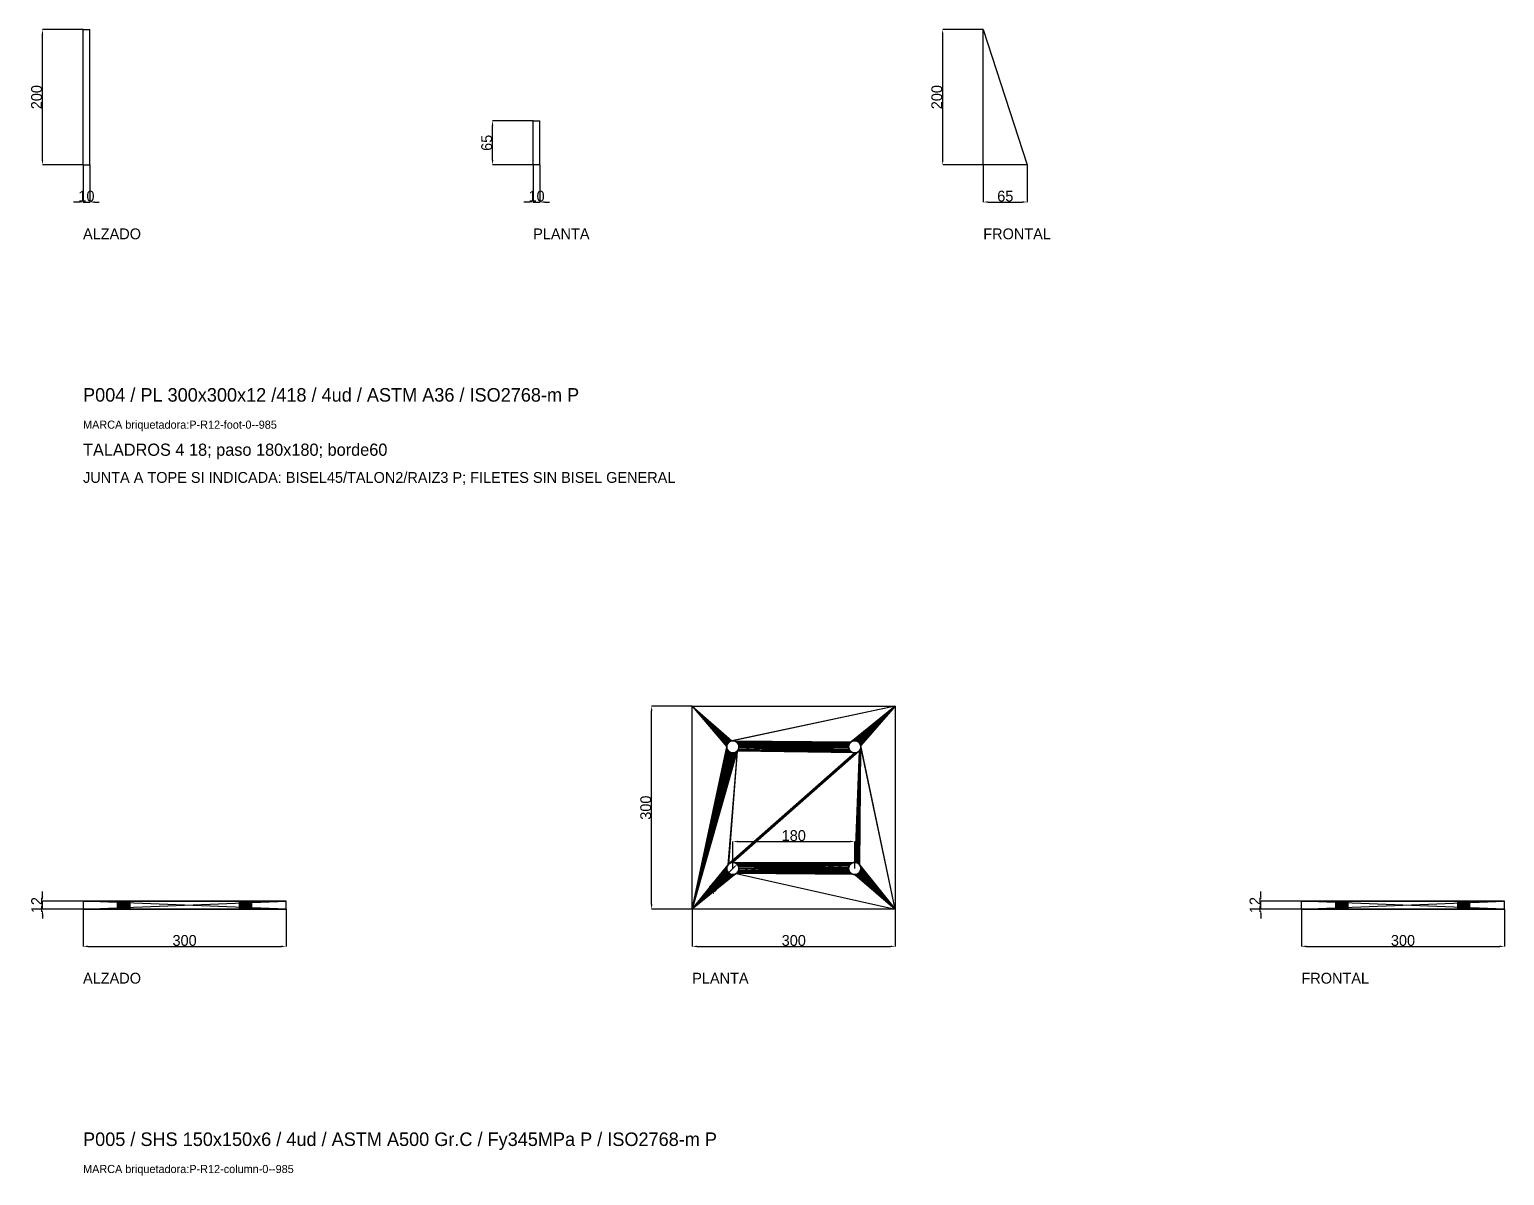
# Model space of a CAD drawing. Header units: millimetres. Extents: x -79 to 41330, y -75911 to 371.
# Drawn here: x -79 to 2100, y -3640 to -1946 of the extents above; entities that cross this region are included whole.
import ezdxf

# ---------------------------------------------------------------- set-up
doc = ezdxf.new("R2010")
doc.units = ezdxf.units.MM
for name, color, linetype in [('R17_COTAS_P', 1, 'Continuous'), ('R17_PIEZAS_P', 3, 'Continuous'), ('R17_TEXTOS', 7, 'Continuous')]:
    doc.layers.add(name, color=color, linetype=linetype)
doc.dimstyles.get("Standard").update_dxf_attribs({"dimtxt": 2.5, "dimasz": 2.5, "dimexe": 1.25, "dimexo": 0.625, "dimtad": 1, "dimcen": 2.5, "dimazin": 3, "dimtfac": 1, "dimtmove": 0, "dimatfit": 3})

# ---------------------------------------------------------------- blocks, each defined once
blk = doc.blocks.new('_CLOSEDFILLED')
at = {"color": 0, "linetype": 'BYBLOCK'}
blk.add_solid([(-1, 0.16), (0, 0), (-1, -0.16)], dxfattribs=at)
blk = doc.blocks.new('*D13')
for p, q in [((0, -2146), (0, -2201)), ((10, -2146), (10, -2201)), ((-7, -2201), (-14, -2201)), ((0, -2201), (10, -2201)), ((17, -2201), (24, -2201))]:
    blk.add_line(p, q)
at = {"layer": 'Defpoints'}
for p in [(0, -2146), (10, -2146), (0, -2201)]:
    blk.add_point(p, dxfattribs=at)
at = {"layer": 'R17_COTAS_P', "xscale": 7, "yscale": 7}
blk.add_blockref('_CLOSEDFILLED', (0, -2201), dxfattribs=at)
at = {"layer": 'R17_COTAS_P', "xscale": 7, "yscale": 7, "rotation": 180}
blk.add_blockref('_CLOSEDFILLED', (10, -2201), dxfattribs=at)
at = {"layer": 'R17_COTAS_P', "insert": (5, -2192.375), "char_height": 16, "attachment_point": 5}
blk.add_mtext('10', dxfattribs=at)
blk = doc.blocks.new('*D14')
for p, q in [((0, -1946), (-60, -1946)), ((-60, -2139), (-60, -1953)), ((0, -2146), (-60, -2146))]:
    blk.add_line(p, q)
at = {"layer": 'Defpoints'}
for p in [(0, -1946), (-60, -2146), (0, -2146)]:
    blk.add_point(p, dxfattribs=at)
at = {"layer": 'R17_COTAS_P', "xscale": 7, "yscale": 7}
for p, rotation in [((-60, -1946), 90), ((-60, -2146), 270)]:
    blk.add_blockref('_CLOSEDFILLED', p, dxfattribs=dict(at, rotation=rotation))
at = {"layer": 'R17_COTAS_P', "insert": (-68.625, -2046), "char_height": 16, "attachment_point": 5, "rotation": 90}
blk.add_mtext('200', dxfattribs=at)
blk = doc.blocks.new('*D15')
for p, q in [((665, -2146), (665, -2201)), ((675, -2146), (675, -2201)), ((658, -2201), (651, -2201)), ((665, -2201), (675, -2201)), ((682, -2201), (689, -2201))]:
    blk.add_line(p, q)
at = {"layer": 'Defpoints'}
for p in [(665, -2146), (675, -2146), (665, -2201)]:
    blk.add_point(p, dxfattribs=at)
at = {"layer": 'R17_COTAS_P', "xscale": 7, "yscale": 7}
blk.add_blockref('_CLOSEDFILLED', (665, -2201), dxfattribs=at)
at = {"layer": 'R17_COTAS_P', "xscale": 7, "yscale": 7, "rotation": 180}
blk.add_blockref('_CLOSEDFILLED', (675, -2201), dxfattribs=at)
at = {"layer": 'R17_COTAS_P', "insert": (670, -2192.375), "char_height": 16, "attachment_point": 5}
blk.add_mtext('10', dxfattribs=at)
blk = doc.blocks.new('*D16')
for p, q in [((665, -2081), (605, -2081)), ((605, -2139), (605, -2088)), ((665, -2146), (605, -2146))]:
    blk.add_line(p, q)
at = {"layer": 'Defpoints'}
for p in [(665, -2081), (605, -2146), (665, -2146)]:
    blk.add_point(p, dxfattribs=at)
at = {"layer": 'R17_COTAS_P', "xscale": 7, "yscale": 7}
for p, rotation in [((605, -2081), 90), ((605, -2146), 270)]:
    blk.add_blockref('_CLOSEDFILLED', p, dxfattribs=dict(at, rotation=rotation))
at = {"layer": 'R17_COTAS_P', "insert": (596.375, -2113.5), "char_height": 16, "attachment_point": 5, "rotation": 90}
blk.add_mtext('65', dxfattribs=at)
blk = doc.blocks.new('*D17')
for p, q in [((1330, -2146), (1330, -2201)), ((1395, -2146), (1395, -2201)), ((1337, -2201), (1388, -2201))]:
    blk.add_line(p, q)
at = {"layer": 'Defpoints'}
for p in [(1330, -2146), (1395, -2146), (1330, -2201)]:
    blk.add_point(p, dxfattribs=at)
at = {"layer": 'R17_COTAS_P', "xscale": 7, "yscale": 7, "rotation": 180}
blk.add_blockref('_CLOSEDFILLED', (1330, -2201), dxfattribs=at)
at = {"layer": 'R17_COTAS_P', "xscale": 7, "yscale": 7}
blk.add_blockref('_CLOSEDFILLED', (1395, -2201), dxfattribs=at)
at = {"layer": 'R17_COTAS_P', "insert": (1362.5, -2192.375), "char_height": 16, "attachment_point": 5}
blk.add_mtext('65', dxfattribs=at)
blk = doc.blocks.new('*D18')
for p, q in [((1330, -1946), (1270, -1946)), ((1270, -2139), (1270, -1953)), ((1330, -2146), (1270, -2146))]:
    blk.add_line(p, q)
at = {"layer": 'Defpoints'}
for p in [(1330, -1946), (1270, -2146), (1330, -2146)]:
    blk.add_point(p, dxfattribs=at)
at = {"layer": 'R17_COTAS_P', "xscale": 7, "yscale": 7}
for p, rotation in [((1270, -1946), 90), ((1270, -2146), 270)]:
    blk.add_blockref('_CLOSEDFILLED', p, dxfattribs=dict(at, rotation=rotation))
at = {"layer": 'R17_COTAS_P', "insert": (1261.375, -2046), "char_height": 16, "attachment_point": 5, "rotation": 90}
blk.add_mtext('200', dxfattribs=at)
blk = doc.blocks.new('*D19')
for p, q in [((0, -3246), (0, -3301)), ((300, -3246), (300, -3301)), ((7, -3301), (293, -3301))]:
    blk.add_line(p, q)
at = {"layer": 'Defpoints'}
for p in [(0, -3246), (300, -3246), (0, -3301)]:
    blk.add_point(p, dxfattribs=at)
at = {"layer": 'R17_COTAS_P', "xscale": 7, "yscale": 7, "rotation": 180}
blk.add_blockref('_CLOSEDFILLED', (0, -3301), dxfattribs=at)
at = {"layer": 'R17_COTAS_P', "xscale": 7, "yscale": 7}
blk.add_blockref('_CLOSEDFILLED', (300, -3301), dxfattribs=at)
at = {"layer": 'R17_COTAS_P', "insert": (150, -3292.375), "char_height": 16, "attachment_point": 5}
blk.add_mtext('300', dxfattribs=at)
blk = doc.blocks.new('*D20')
for p, q in [((-60, -3227), (-60, -3220)), ((0, -3234), (-60, -3234)), ((-60, -3246), (-60, -3234)), ((0, -3246), (-60, -3246)), ((-60, -3253), (-60, -3260))]:
    blk.add_line(p, q)
at = {"layer": 'Defpoints'}
for p in [(-60, -3246), (0, -3234), (0, -3246)]:
    blk.add_point(p, dxfattribs=at)
at = {"layer": 'R17_COTAS_P', "xscale": 7, "yscale": 7}
for p, rotation in [((-60, -3234), 270), ((-60, -3246), 90)]:
    blk.add_blockref('_CLOSEDFILLED', p, dxfattribs=dict(at, rotation=rotation))
at = {"layer": 'R17_COTAS_P', "insert": (-68.625, -3240), "char_height": 16, "attachment_point": 5, "rotation": 90}
blk.add_mtext('12', dxfattribs=at)
blk = doc.blocks.new('*D21')
for p, q in [((900, -3246), (900, -3301)), ((1200, -3246), (1200, -3301)), ((907, -3301), (1193, -3301))]:
    blk.add_line(p, q)
at = {"layer": 'Defpoints'}
for p in [(900, -3246), (1200, -3246), (900, -3301)]:
    blk.add_point(p, dxfattribs=at)
at = {"layer": 'R17_COTAS_P', "xscale": 7, "yscale": 7, "rotation": 180}
blk.add_blockref('_CLOSEDFILLED', (900, -3301), dxfattribs=at)
at = {"layer": 'R17_COTAS_P', "xscale": 7, "yscale": 7}
blk.add_blockref('_CLOSEDFILLED', (1200, -3301), dxfattribs=at)
at = {"layer": 'R17_COTAS_P', "insert": (1050, -3292.375), "char_height": 16, "attachment_point": 5}
blk.add_mtext('300', dxfattribs=at)
blk = doc.blocks.new('*D22')
for p, q in [((900, -2946), (840, -2946)), ((840, -3239), (840, -2953)), ((900, -3246), (840, -3246))]:
    blk.add_line(p, q)
at = {"layer": 'Defpoints'}
for p in [(900, -2946), (840, -3246), (900, -3246)]:
    blk.add_point(p, dxfattribs=at)
at = {"layer": 'R17_COTAS_P', "xscale": 7, "yscale": 7}
for p, rotation in [((840, -2946), 90), ((840, -3246), 270)]:
    blk.add_blockref('_CLOSEDFILLED', p, dxfattribs=dict(at, rotation=rotation))
at = {"layer": 'R17_COTAS_P', "insert": (831.375, -3096), "char_height": 16, "attachment_point": 5, "rotation": 90}
blk.add_mtext('300', dxfattribs=at)
blk = doc.blocks.new('*D23')
for p, q in [((1800, -3246), (1800, -3301)), ((2100, -3246), (2100, -3301)), ((1807, -3301), (2093, -3301))]:
    blk.add_line(p, q)
at = {"layer": 'Defpoints'}
for p in [(1800, -3246), (2100, -3246), (1800, -3301)]:
    blk.add_point(p, dxfattribs=at)
at = {"layer": 'R17_COTAS_P', "xscale": 7, "yscale": 7, "rotation": 180}
blk.add_blockref('_CLOSEDFILLED', (1800, -3301), dxfattribs=at)
at = {"layer": 'R17_COTAS_P', "xscale": 7, "yscale": 7}
blk.add_blockref('_CLOSEDFILLED', (2100, -3301), dxfattribs=at)
at = {"layer": 'R17_COTAS_P', "insert": (1950, -3292.375), "char_height": 16, "attachment_point": 5}
blk.add_mtext('300', dxfattribs=at)
blk = doc.blocks.new('*D24')
for p, q in [((1740, -3227), (1740, -3220)), ((1800, -3234), (1740, -3234)), ((1740, -3246), (1740, -3234)), ((1800, -3246), (1740, -3246)), ((1740, -3253), (1740, -3260))]:
    blk.add_line(p, q)
at = {"layer": 'Defpoints'}
for p in [(1740, -3246), (1800, -3234), (1800, -3246)]:
    blk.add_point(p, dxfattribs=at)
at = {"layer": 'R17_COTAS_P', "xscale": 7, "yscale": 7}
for p, rotation in [((1740, -3234), 270), ((1740, -3246), 90)]:
    blk.add_blockref('_CLOSEDFILLED', p, dxfattribs=dict(at, rotation=rotation))
at = {"layer": 'R17_COTAS_P', "insert": (1731.375, -3240), "char_height": 16, "attachment_point": 5, "rotation": 90}
blk.add_mtext('12', dxfattribs=at)
blk = doc.blocks.new('*D25')
for p, q in [((949.7, -3196.3), (950.1, -3195.9)), ((950.1, -3195.9), (962.8, -3183.2))]:
    blk.add_line(p, q)
at = {"layer": 'Defpoints'}
for p in [(953.6, -3192.4), (960, -3186)]:
    blk.add_point(p, dxfattribs=at)
at = {"layer": 'R17_COTAS_P', "xscale": 5, "yscale": 5, "rotation": 45.00000000000051}
for p in [(966.4, -3179.6), (953.6, -3192.4)]:
    blk.add_blockref('_CLOSEDFILLED', p, dxfattribs=at)
at = {"layer": 'R17_COTAS_P', "insert": (936.9, -3209.1), "char_height": 12, "attachment_point": 5, "rotation": 45}
blk.add_mtext('%%c18', dxfattribs=at)
blk = doc.blocks.new('*D26')
for p, q in [((960, -3186), (960, -3146)), ((967, -3146), (1133, -3146)), ((1140, -3186), (1140, -3146))]:
    blk.add_line(p, q)
at = {"layer": 'Defpoints'}
for p in [(960, -3146), (960, -3186), (1140, -3186)]:
    blk.add_point(p, dxfattribs=at)
at = {"layer": 'R17_COTAS_P', "xscale": 7, "yscale": 7, "rotation": 180}
blk.add_blockref('_CLOSEDFILLED', (960, -3146), dxfattribs=at)
at = {"layer": 'R17_COTAS_P', "xscale": 7, "yscale": 7}
blk.add_blockref('_CLOSEDFILLED', (1140, -3146), dxfattribs=at)
at = {"layer": 'R17_COTAS_P', "insert": (1050, -3137.375), "char_height": 16, "attachment_point": 5}
blk.add_mtext('180', dxfattribs=at)

msp = doc.modelspace()

# ---------------------------------------------------------------- linework, layer by layer
at = {"layer": 'R17_PIEZAS_P'}
for p, q in [((0, -2146), (0, -1946)), ((0, -1946), (10, -1946)), ((10, -2146), (10, -1946)), ((1330, -2146), (1330, -1946)), ((1330, -1946), (1395, -2146)), ((665, -2146), (665, -2081)), ((665, -2081), (675, -2081)), ((675, -2146), (675, -2081)), ((0, -2146), (10, -2146)), ((675, -2146), (665, -2146)), ((1395, -2146), (1330, -2146)), ((900, -3246), (900, -2946)), ((900, -2946), (951, -3006)), ((900, -2946), (951.173, -3004.244)), ((900, -2946), (951.685, -3002.556)), ((900, -2946), (952.517, -3001)), ((900, -2946), (953.636, -2999.636)), ((900, -2946), (955, -2998.517)), ((900, -2946), (956.556, -2997.685)), ((900, -2946), (958.244, -2997.173)), ((900, -2946), (1200, -2946)), ((1200, -2946), (958.244, -2997.173)), ((1200, -2946), (960, -2997)), ((1200, -2946), (1135, -2998.517)), ((1200, -2946), (1136.556, -2997.685)), ((1200, -2946), (1138.244, -2997.173)), ((1200, -2946), (1140, -2997)), ((1200, -2946), (1141.756, -2997.173)), ((1200, -2946), (1143.444, -2997.685)), ((1200, -2946), (1145, -2998.517)), ((1200, -2946), (1146.364, -2999.636)), ((1200, -2946), (1147.483, -3001)), ((1200, -2946), (1148.315, -3002.556)), ((1200, -2946), (1148.827, -3004.244)), ((1200, -2946), (1200, -3246)), ((900, -3246), (951, -3006)), ((951.173, -3004.244), (951, -3006)), ((951, -3006), (951.173, -3007.756)), ((951.685, -3002.556), (951.173, -3004.244)), ((952.517, -3001), (951.685, -3002.556)), ((953.636, -2999.636), (952.517, -3001)), ((955, -2998.517), (953.636, -2999.636)), ((956.556, -2997.685), (955, -2998.517)), ((958.244, -2997.173), (956.556, -2997.685)), ((960, -2997), (958.244, -2997.173)), ((961.756, -2997.173), (960, -2997)), ((960, -2997), (1131.173, -3004.244)), ((960, -2997), (1131.685, -3002.556)), ((960, -2997), (1132.517, -3001)), ((960, -2997), (1133.636, -2999.636)), ((960, -2997), (1135, -2998.517)), ((963.444, -2997.685), (961.756, -2997.173)), ((961.756, -2997.173), (1131.173, -3004.244)), ((965, -2998.517), (963.444, -2997.685)), ((963.444, -2997.685), (1131.173, -3004.244)), ((966.364, -2999.636), (965, -2998.517)), ((965, -2998.517), (1131.173, -3004.244)), ((967.483, -3001), (966.364, -2999.636)), ((966.364, -2999.636), (1131.173, -3004.244)), ((968.315, -3002.556), (967.483, -3001)), ((967.483, -3001), (1131.173, -3004.244)), ((968.827, -3004.244), (968.315, -3002.556)), ((968.315, -3002.556), (1131.173, -3004.244)), ((969, -3006), (968.827, -3004.244)), ((968.827, -3004.244), (1131.173, -3004.244)), ((968.827, -3007.756), (969, -3006)), ((969, -3006), (1131.173, -3004.244)), ((1131, -3006), (969, -3006)), ((1131.173, -3007.756), (969, -3006)), ((1131.685, -3009.444), (969, -3006)), ((1132.517, -3011), (969, -3006)), ((1133.636, -3012.364), (969, -3006)), ((1135, -3013.483), (969, -3006)), ((1136.556, -3014.315), (969, -3006)), ((1138.244, -3014.827), (969, -3006)), ((1140, -3015), (969, -3006)), ((1131.173, -3004.244), (1131, -3006)), ((1131, -3006), (1131.173, -3007.756)), ((1131.685, -3002.556), (1131.173, -3004.244)), ((1132.517, -3001), (1131.685, -3002.556)), ((1133.636, -2999.636), (1132.517, -3001)), ((1135, -2998.517), (1133.636, -2999.636)), ((1136.556, -2997.685), (1135, -2998.517)), ((1138.244, -2997.173), (1136.556, -2997.685)), ((1140, -2997), (1138.244, -2997.173)), ((1141.756, -2997.173), (1140, -2997)), ((1149, -3006), (1140, -3177)), ((1143.444, -2997.685), (1141.756, -2997.173)), ((1149, -3006), (1141.756, -3177.173)), ((1145, -2998.517), (1143.444, -2997.685)), ((1143.444, -3177.685), (1149, -3006)), ((1146.364, -2999.636), (1145, -2998.517)), ((1145, -3178.517), (1149, -3006)), ((1147.483, -3001), (1146.364, -2999.636)), ((1146.364, -3179.636), (1149, -3006)), ((1148.315, -3002.556), (1147.483, -3001)), ((1147.483, -3181), (1149, -3006)), ((1148.827, -3004.244), (1148.315, -3002.556)), ((1200, -3246), (1148.827, -3004.244)), ((1149, -3006), (1148.827, -3004.244)), ((1148.827, -3007.756), (1149, -3006)), ((1200, -3246), (1149, -3006)), ((951.173, -3007.756), (900, -3246)), ((951.685, -3009.444), (900, -3246)), ((952.517, -3011), (900, -3246)), ((953.636, -3012.364), (900, -3246)), ((966.364, -3012.364), (900, -3246)), ((955, -3013.483), (900, -3246)), ((965, -3013.483), (900, -3246)), ((956.556, -3014.315), (900, -3246)), ((963.444, -3014.315), (900, -3246)), ((958.244, -3014.827), (900, -3246)), ((961.756, -3014.827), (900, -3246)), ((960, -3015), (900, -3246)), ((951.173, -3007.756), (951.685, -3009.444)), ((951.685, -3009.444), (952.517, -3011)), ((952.517, -3011), (953.636, -3012.364)), ((966.364, -3012.364), (952.517, -3181)), ((953.636, -3012.364), (955, -3013.483)), ((966.364, -3012.364), (953.636, -3179.636)), ((1146.364, -3012.364), (953.636, -3179.636)), ((1145, -3013.483), (953.636, -3179.636)), ((1143.444, -3014.315), (953.636, -3179.636)), ((1141.756, -3014.827), (953.636, -3179.636)), ((1140, -3015), (953.636, -3179.636)), ((1146.364, -3012.364), (955, -3178.517)), ((955, -3013.483), (956.556, -3014.315)), ((1146.364, -3012.364), (956.556, -3177.685)), ((956.556, -3014.315), (958.244, -3014.827)), ((1146.364, -3012.364), (958.244, -3177.173)), ((958.244, -3014.827), (960, -3015)), ((1146.364, -3012.364), (960, -3177)), ((960, -3015), (961.756, -3014.827)), ((961.756, -3014.827), (963.444, -3014.315)), ((963.444, -3014.315), (965, -3013.483)), ((965, -3013.483), (966.364, -3012.364)), ((966.364, -3012.364), (967.483, -3011)), ((1140, -3015), (966.364, -3012.364)), ((967.483, -3011), (968.315, -3009.444)), ((1140, -3015), (967.483, -3011)), ((968.315, -3009.444), (968.827, -3007.756)), ((1140, -3015), (968.315, -3009.444)), ((1140, -3015), (968.827, -3007.756)), ((1131.173, -3007.756), (1131.685, -3009.444)), ((1131.685, -3009.444), (1132.517, -3011)), ((1132.517, -3011), (1133.636, -3012.364)), ((1133.636, -3012.364), (1135, -3013.483)), ((1135, -3013.483), (1136.556, -3014.315)), ((1136.556, -3014.315), (1138.244, -3014.827)), ((1138.244, -3014.827), (1140, -3015)), ((1148.827, -3007.756), (1140, -3177)), ((1148.315, -3009.444), (1140, -3177)), ((1147.483, -3011), (1140, -3177)), ((1146.364, -3012.364), (1140, -3177)), ((1140, -3015), (1141.756, -3014.827)), ((1141.756, -3014.827), (1143.444, -3014.315)), ((1143.444, -3014.315), (1145, -3013.483)), ((1145, -3013.483), (1146.364, -3012.364)), ((1146.364, -3012.364), (1147.483, -3011)), ((1147.483, -3011), (1148.315, -3009.444)), ((1148.315, -3009.444), (1148.827, -3007.756)), ((900, -3246), (952.517, -3181)), ((952.517, -3181), (951.685, -3182.556)), ((953.636, -3179.636), (952.517, -3181)), ((955, -3178.517), (953.636, -3179.636)), ((956.556, -3177.685), (955, -3178.517)), ((958.244, -3177.173), (956.556, -3177.685)), ((960, -3177), (958.244, -3177.173)), ((961.756, -3177.173), (960, -3177)), ((960, -3177), (1131, -3186)), ((960, -3177), (1131.173, -3184.244)), ((960, -3177), (1131.685, -3182.556)), ((960, -3177), (1132.517, -3181)), ((960, -3177), (1133.636, -3179.636)), ((960, -3177), (1135, -3178.517)), ((960, -3177), (1136.556, -3177.685)), ((960, -3177), (1138.244, -3177.173)), ((960, -3177), (1140, -3177)), ((963.444, -3177.685), (961.756, -3177.173)), ((961.756, -3177.173), (1131, -3186)), ((965, -3178.517), (963.444, -3177.685)), ((963.444, -3177.685), (1131, -3186)), ((966.364, -3179.636), (965, -3178.517)), ((965, -3178.517), (1131, -3186)), ((967.483, -3181), (966.364, -3179.636)), ((966.364, -3179.636), (1131, -3186)), ((968.315, -3182.556), (967.483, -3181)), ((967.483, -3181), (1131, -3186)), ((1132.517, -3181), (1131.685, -3182.556)), ((1133.636, -3179.636), (1132.517, -3181)), ((1135, -3178.517), (1133.636, -3179.636)), ((1136.556, -3177.685), (1135, -3178.517)), ((1138.244, -3177.173), (1136.556, -3177.685)), ((1140, -3177), (1138.244, -3177.173)), ((1141.756, -3177.173), (1140, -3177)), ((1143.444, -3177.685), (1141.756, -3177.173)), ((1145, -3178.517), (1143.444, -3177.685)), ((1146.364, -3179.636), (1145, -3178.517)), ((1147.483, -3181), (1146.364, -3179.636)), ((1148.315, -3182.556), (1147.483, -3181)), ((1147.483, -3181), (1200, -3246)), ((900, -3246), (951.685, -3182.556)), ((900, -3246), (951.173, -3184.244)), ((951, -3186), (900, -3246)), ((951.173, -3187.756), (900, -3246)), ((951.685, -3189.444), (900, -3246)), ((952.517, -3191), (900, -3246)), ((953.636, -3192.364), (900, -3246)), ((955, -3193.483), (900, -3246)), ((965, -3193.483), (900, -3246)), ((956.556, -3194.315), (900, -3246)), ((963.444, -3194.315), (900, -3246)), ((958.244, -3194.827), (900, -3246)), ((961.756, -3194.827), (900, -3246)), ((960, -3195), (900, -3246)), ((951.173, -3184.244), (951, -3186)), ((951, -3186), (951.173, -3187.756)), ((951.685, -3182.556), (951.173, -3184.244)), ((951.173, -3187.756), (951.685, -3189.444)), ((951.685, -3189.444), (952.517, -3191)), ((952.517, -3191), (953.636, -3192.364)), ((953.636, -3192.364), (955, -3193.483)), ((955, -3193.483), (956.556, -3194.315)), ((956.556, -3194.315), (958.244, -3194.827)), ((958.244, -3194.827), (960, -3195)), ((960, -3195), (961.756, -3194.827)), ((961.756, -3194.827), (963.444, -3194.315)), ((963.444, -3194.315), (965, -3193.483)), ((965, -3193.483), (966.364, -3192.364)), ((965, -3193.483), (1200, -3246)), ((1140, -3195), (965, -3193.483)), ((966.364, -3192.364), (967.483, -3191)), ((1140, -3195), (966.364, -3192.364)), ((967.483, -3191), (968.315, -3189.444)), ((1140, -3195), (967.483, -3191)), ((968.827, -3184.244), (968.315, -3182.556)), ((968.315, -3182.556), (1131, -3186)), ((968.315, -3189.444), (968.827, -3187.756)), ((1140, -3195), (968.315, -3189.444)), ((969, -3186), (968.827, -3184.244)), ((968.827, -3184.244), (1131, -3186)), ((968.827, -3187.756), (969, -3186)), ((1140, -3195), (968.827, -3187.756)), ((1131, -3186), (969, -3186)), ((1131.173, -3187.756), (969, -3186)), ((1131.685, -3189.444), (969, -3186)), ((1132.517, -3191), (969, -3186)), ((1133.636, -3192.364), (969, -3186)), ((1135, -3193.483), (969, -3186)), ((1136.556, -3194.315), (969, -3186)), ((1138.244, -3194.827), (969, -3186)), ((1140, -3195), (969, -3186)), ((1131.173, -3184.244), (1131, -3186)), ((1131, -3186), (1131.173, -3187.756)), ((1131.685, -3182.556), (1131.173, -3184.244)), ((1131.173, -3187.756), (1131.685, -3189.444)), ((1131.685, -3189.444), (1132.517, -3191)), ((1132.517, -3191), (1133.636, -3192.364)), ((1133.636, -3192.364), (1135, -3193.483)), ((1135, -3193.483), (1136.556, -3194.315)), ((1136.556, -3194.315), (1138.244, -3194.827)), ((1138.244, -3194.827), (1140, -3195)), ((1140, -3195), (1141.756, -3194.827)), ((1140, -3195), (1200, -3246)), ((1141.756, -3194.827), (1143.444, -3194.315)), ((1141.756, -3194.827), (1200, -3246)), ((1143.444, -3194.315), (1145, -3193.483)), ((1143.444, -3194.315), (1200, -3246)), ((1145, -3193.483), (1146.364, -3192.364)), ((1145, -3193.483), (1200, -3246)), ((1146.364, -3192.364), (1147.483, -3191)), ((1146.364, -3192.364), (1200, -3246)), ((1147.483, -3191), (1148.315, -3189.444)), ((1147.483, -3191), (1200, -3246)), ((1148.827, -3184.244), (1148.315, -3182.556)), ((1148.315, -3182.556), (1200, -3246)), ((1148.315, -3189.444), (1148.827, -3187.756)), ((1148.315, -3189.444), (1200, -3246)), ((1149, -3186), (1148.827, -3184.244)), ((1148.827, -3184.244), (1200, -3246)), ((1148.827, -3187.756), (1149, -3186)), ((1148.827, -3187.756), (1200, -3246)), ((1149, -3186), (1200, -3246)), ((51, -3234), (0, -3234)), ((0, -3234), (51.173, -3234)), ((0, -3234), (51.685, -3234)), ((0, -3234), (52.517, -3234)), ((0, -3234), (53.636, -3234)), ((0, -3234), (55, -3234)), ((0, -3234), (56.556, -3234)), ((0, -3234), (58.244, -3234)), ((0, -3234), (60, -3234)), ((0, -3234), (61.756, -3234)), ((300, -3234), (0, -3234)), ((0, -3234), (63.444, -3234)), ((0, -3234), (65, -3234)), ((0, -3234), (66.364, -3234)), ((300, -3246), (0, -3234)), ((0, -3234), (0, -3246)), ((0, -3246), (300, -3234)), ((0, -3246), (51, -3246)), ((51.173, -3246), (0, -3246)), ((51.685, -3246), (0, -3246)), ((52.517, -3246), (0, -3246)), ((53.636, -3246), (0, -3246)), ((55, -3246), (0, -3246)), ((56.556, -3246), (0, -3246)), ((58.244, -3246), (0, -3246)), ((60, -3246), (0, -3246)), ((61.756, -3246), (0, -3246)), ((0, -3246), (300, -3246)), ((63.444, -3246), (0, -3246)), ((65, -3246), (0, -3246)), ((66.364, -3246), (0, -3246)), ((51.173, -3234), (51, -3234)), ((51, -3246), (51.173, -3234)), ((51, -3246), (51, -3234)), ((51.173, -3246), (51, -3234)), ((51, -3246), (51.173, -3246)), ((51.685, -3234), (51.173, -3234)), ((51.173, -3246), (51.685, -3234)), ((51.173, -3246), (51.173, -3234)), ((51.685, -3246), (51.173, -3234)), ((51.173, -3246), (51.685, -3246)), ((52.517, -3234), (51.685, -3234)), ((51.685, -3246), (52.517, -3234)), ((51.685, -3246), (51.685, -3234)), ((52.517, -3246), (51.685, -3234)), ((51.685, -3246), (52.517, -3246)), ((53.636, -3234), (52.517, -3234)), ((52.517, -3234), (66.364, -3234)), ((52.517, -3246), (53.636, -3234)), ((52.517, -3246), (52.517, -3234)), ((53.636, -3246), (52.517, -3234)), ((52.517, -3246), (53.636, -3246)), ((66.364, -3246), (52.517, -3246)), ((55, -3234), (53.636, -3234)), ((53.636, -3234), (66.364, -3234)), ((53.636, -3234), (240, -3234)), ((53.636, -3234), (241.756, -3234)), ((53.636, -3234), (243.444, -3234)), ((53.636, -3234), (245, -3234)), ((53.636, -3234), (246.364, -3234)), ((53.636, -3246), (55, -3234)), ((53.636, -3246), (53.636, -3234)), ((55, -3246), (53.636, -3234)), ((53.636, -3246), (55, -3246)), ((66.364, -3246), (53.636, -3246)), ((240, -3246), (53.636, -3246)), ((241.756, -3246), (53.636, -3246)), ((243.444, -3246), (53.636, -3246)), ((245, -3246), (53.636, -3246)), ((246.364, -3246), (53.636, -3246)), ((56.556, -3234), (55, -3234)), ((55, -3234), (246.364, -3234)), ((55, -3246), (56.556, -3234)), ((55, -3246), (55, -3234)), ((56.556, -3246), (55, -3234)), ((55, -3246), (56.556, -3246)), ((246.364, -3246), (55, -3246)), ((58.244, -3234), (56.556, -3234)), ((56.556, -3234), (246.364, -3234)), ((56.556, -3246), (58.244, -3234)), ((56.556, -3246), (56.556, -3234)), ((58.244, -3246), (56.556, -3234)), ((56.556, -3246), (58.244, -3246)), ((246.364, -3246), (56.556, -3246)), ((60, -3234), (58.244, -3234)), ((58.244, -3234), (300, -3234)), ((58.244, -3234), (246.364, -3234)), ((58.244, -3246), (60, -3234)), ((58.244, -3246), (58.244, -3234)), ((60, -3246), (58.244, -3234)), ((58.244, -3246), (60, -3246)), ((300, -3246), (58.244, -3246)), ((246.364, -3246), (58.244, -3246)), ((60, -3234), (61.756, -3234)), ((231, -3234), (60, -3234)), ((231.173, -3234), (60, -3234)), ((231.685, -3234), (60, -3234)), ((60, -3234), (300, -3234)), ((232.517, -3234), (60, -3234)), ((233.636, -3234), (60, -3234)), ((235, -3234), (60, -3234)), ((236.556, -3234), (60, -3234)), ((238.244, -3234), (60, -3234)), ((240, -3234), (60, -3234)), ((60, -3234), (246.364, -3234)), ((60, -3246), (61.756, -3234)), ((60, -3246), (60, -3234)), ((61.756, -3246), (60, -3234)), ((61.756, -3246), (60, -3246)), ((60, -3246), (231, -3246)), ((60, -3246), (231.173, -3246)), ((60, -3246), (231.685, -3246)), ((300, -3246), (60, -3246)), ((60, -3246), (232.517, -3246)), ((60, -3246), (233.636, -3246)), ((60, -3246), (235, -3246)), ((60, -3246), (236.556, -3246)), ((60, -3246), (238.244, -3246)), ((60, -3246), (240, -3246)), ((246.364, -3246), (60, -3246)), ((61.756, -3234), (63.444, -3234)), ((231, -3234), (61.756, -3234)), ((231.173, -3234), (61.756, -3234)), ((61.756, -3246), (63.444, -3234)), ((61.756, -3246), (61.756, -3234)), ((63.444, -3246), (61.756, -3234)), ((63.444, -3246), (61.756, -3246)), ((61.756, -3246), (231, -3246)), ((61.756, -3246), (231.173, -3246)), ((63.444, -3234), (65, -3234)), ((231, -3234), (63.444, -3234)), ((231.173, -3234), (63.444, -3234)), ((63.444, -3246), (65, -3234)), ((63.444, -3246), (63.444, -3234)), ((65, -3246), (63.444, -3234)), ((65, -3246), (63.444, -3246)), ((63.444, -3246), (231, -3246)), ((63.444, -3246), (231.173, -3246)), ((65, -3234), (66.364, -3234)), ((231, -3234), (65, -3234)), ((231.173, -3234), (65, -3234)), ((300, -3234), (65, -3234)), ((65, -3234), (240, -3234)), ((65, -3246), (66.364, -3234)), ((65, -3246), (65, -3234)), ((66.364, -3246), (65, -3234)), ((66.364, -3246), (65, -3246)), ((65, -3246), (231, -3246)), ((65, -3246), (231.173, -3246)), ((65, -3246), (300, -3246)), ((240, -3246), (65, -3246)), ((66.364, -3234), (67.483, -3234)), ((231, -3234), (66.364, -3234)), ((231.173, -3234), (66.364, -3234)), ((66.364, -3234), (240, -3234)), ((66.364, -3246), (67.483, -3234)), ((66.364, -3246), (66.364, -3234)), ((67.483, -3246), (66.364, -3234)), ((67.483, -3246), (66.364, -3246)), ((66.364, -3246), (231, -3246)), ((66.364, -3246), (231.173, -3246)), ((240, -3246), (66.364, -3246)), ((67.483, -3234), (68.315, -3234)), ((231, -3234), (67.483, -3234)), ((231.173, -3234), (67.483, -3234)), ((67.483, -3234), (240, -3234)), ((67.483, -3246), (68.315, -3234)), ((67.483, -3246), (67.483, -3234)), ((68.315, -3246), (67.483, -3234)), ((68.315, -3246), (67.483, -3246)), ((67.483, -3246), (231, -3246)), ((67.483, -3246), (231.173, -3246)), ((240, -3246), (67.483, -3246)), ((68.315, -3234), (68.827, -3234)), ((231, -3234), (68.315, -3234)), ((231.173, -3234), (68.315, -3234)), ((68.315, -3234), (240, -3234)), ((68.315, -3246), (68.827, -3234)), ((68.315, -3246), (68.315, -3234)), ((68.827, -3246), (68.315, -3234)), ((68.827, -3246), (68.315, -3246)), ((68.315, -3246), (231, -3246)), ((68.315, -3246), (231.173, -3246)), ((240, -3246), (68.315, -3246)), ((68.827, -3234), (69, -3234)), ((231, -3234), (68.827, -3234)), ((231.173, -3234), (68.827, -3234)), ((68.827, -3234), (240, -3234)), ((68.827, -3246), (69, -3234)), ((68.827, -3246), (68.827, -3234)), ((69, -3246), (68.827, -3234)), ((69, -3246), (68.827, -3246)), ((68.827, -3246), (231, -3246)), ((68.827, -3246), (231.173, -3246)), ((240, -3246), (68.827, -3246)), ((69, -3234), (231, -3234)), ((231.173, -3234), (69, -3234)), ((69, -3234), (231.685, -3234)), ((69, -3234), (232.517, -3234)), ((69, -3234), (233.636, -3234)), ((69, -3234), (235, -3234)), ((69, -3234), (236.556, -3234)), ((69, -3234), (238.244, -3234)), ((69, -3234), (240, -3234)), ((69, -3234), (69, -3246)), ((231, -3246), (69, -3246)), ((69, -3246), (231.173, -3246)), ((231.685, -3246), (69, -3246)), ((232.517, -3246), (69, -3246)), ((233.636, -3246), (69, -3246)), ((235, -3246), (69, -3246)), ((236.556, -3246), (69, -3246)), ((238.244, -3246), (69, -3246)), ((240, -3246), (69, -3246)), ((231, -3234), (231.173, -3234)), ((231, -3246), (231.173, -3234)), ((231, -3246), (231, -3234)), ((231.173, -3246), (231, -3234)), ((231.173, -3246), (231, -3246)), ((231.685, -3234), (231.173, -3234)), ((231.173, -3246), (231.685, -3234)), ((231.173, -3246), (231.173, -3234)), ((231.685, -3246), (231.173, -3234)), ((231.173, -3246), (231.685, -3246)), ((232.517, -3234), (231.685, -3234)), ((231.685, -3246), (232.517, -3234)), ((231.685, -3246), (231.685, -3234)), ((232.517, -3246), (231.685, -3234)), ((231.685, -3246), (232.517, -3246)), ((233.636, -3234), (232.517, -3234)), ((232.517, -3246), (233.636, -3234)), ((232.517, -3246), (232.517, -3234)), ((233.636, -3246), (232.517, -3234)), ((232.517, -3246), (233.636, -3246)), ((235, -3234), (233.636, -3234)), ((233.636, -3246), (235, -3234)), ((233.636, -3246), (233.636, -3234)), ((235, -3246), (233.636, -3234)), ((233.636, -3246), (235, -3246)), ((236.556, -3234), (235, -3234)), ((235, -3234), (300, -3234)), ((235, -3246), (236.556, -3234)), ((235, -3246), (235, -3234)), ((236.556, -3246), (235, -3234)), ((235, -3246), (236.556, -3246)), ((300, -3246), (235, -3246)), ((238.244, -3234), (236.556, -3234)), ((236.556, -3234), (300, -3234)), ((236.556, -3246), (238.244, -3234)), ((236.556, -3246), (236.556, -3234)), ((238.244, -3246), (236.556, -3234)), ((236.556, -3246), (238.244, -3246)), ((300, -3246), (236.556, -3246)), ((240, -3234), (238.244, -3234)), ((238.244, -3234), (300, -3234)), ((238.244, -3246), (240, -3234)), ((238.244, -3246), (238.244, -3234)), ((240, -3246), (238.244, -3234)), ((238.244, -3246), (240, -3246)), ((300, -3246), (238.244, -3246)), ((300, -3234), (240, -3234)), ((241.756, -3234), (240, -3234)), ((240, -3234), (246.364, -3234)), ((240, -3234), (247.483, -3234)), ((240, -3234), (248.315, -3234)), ((240, -3234), (248.827, -3234)), ((240, -3234), (249, -3234)), ((240, -3246), (241.756, -3234)), ((240, -3246), (240, -3234)), ((241.756, -3246), (240, -3234)), ((240, -3246), (300, -3246)), ((240, -3246), (241.756, -3246)), ((246.364, -3246), (240, -3246)), ((247.483, -3246), (240, -3246)), ((248.315, -3246), (240, -3246)), ((248.827, -3246), (240, -3246)), ((249, -3246), (240, -3246)), ((300, -3234), (241.756, -3234)), ((243.444, -3234), (241.756, -3234)), ((241.756, -3234), (249, -3234)), ((241.756, -3246), (243.444, -3234)), ((241.756, -3246), (241.756, -3234)), ((243.444, -3246), (241.756, -3234)), ((241.756, -3246), (300, -3246)), ((241.756, -3246), (243.444, -3246)), ((249, -3246), (241.756, -3246)), ((300, -3234), (243.444, -3234)), ((245, -3234), (243.444, -3234)), ((249, -3234), (243.444, -3234)), ((243.444, -3246), (245, -3234)), ((243.444, -3246), (243.444, -3234)), ((245, -3246), (243.444, -3234)), ((243.444, -3246), (300, -3246)), ((243.444, -3246), (245, -3246)), ((243.444, -3246), (249, -3246)), ((300, -3234), (245, -3234)), ((246.364, -3234), (245, -3234)), ((249, -3234), (245, -3234)), ((245, -3246), (246.364, -3234)), ((245, -3246), (245, -3234)), ((246.364, -3246), (245, -3234)), ((245, -3246), (300, -3246)), ((245, -3246), (246.364, -3246)), ((245, -3246), (249, -3246)), ((300, -3234), (246.364, -3234)), ((247.483, -3234), (246.364, -3234)), ((249, -3234), (246.364, -3234)), ((246.364, -3246), (247.483, -3234)), ((246.364, -3246), (246.364, -3234)), ((247.483, -3246), (246.364, -3234)), ((246.364, -3246), (300, -3246)), ((246.364, -3246), (247.483, -3246)), ((246.364, -3246), (249, -3246)), ((300, -3234), (247.483, -3234)), ((248.315, -3234), (247.483, -3234)), ((249, -3234), (247.483, -3234)), ((247.483, -3246), (248.315, -3234)), ((247.483, -3246), (247.483, -3234)), ((248.315, -3246), (247.483, -3234)), ((247.483, -3246), (300, -3246)), ((247.483, -3246), (248.315, -3246)), ((247.483, -3246), (249, -3246)), ((300, -3234), (248.315, -3234)), ((248.827, -3234), (248.315, -3234)), ((248.315, -3246), (248.827, -3234)), ((248.315, -3246), (248.315, -3234)), ((248.827, -3246), (248.315, -3234)), ((248.315, -3246), (300, -3246)), ((248.315, -3246), (248.827, -3246)), ((300, -3234), (248.827, -3234)), ((249, -3234), (248.827, -3234)), ((248.827, -3246), (249, -3234)), ((248.827, -3246), (248.827, -3234)), ((249, -3246), (248.827, -3234)), ((248.827, -3246), (300, -3246)), ((248.827, -3246), (249, -3246)), ((300, -3234), (249, -3234)), ((249, -3234), (249, -3246)), ((249, -3246), (300, -3246)), ((300, -3246), (300, -3234)), ((1200, -3246), (900, -3246)), ((2040, -3234), (1800, -3234)), ((1800, -3234), (2038.244, -3234)), ((1800, -3234), (1860, -3234)), ((1861.756, -3234), (1800, -3234)), ((1800, -3234), (1858.244, -3234)), ((2100, -3234), (1800, -3234)), ((1800, -3234), (2036.556, -3234)), ((1863.444, -3234), (1800, -3234)), ((1800, -3234), (1856.556, -3234)), ((1800, -3234), (2035, -3234)), ((1865, -3234), (1800, -3234)), ((1800, -3234), (1855, -3234)), ((1800, -3234), (2033.636, -3234)), ((1800, -3234), (1853.636, -3234)), ((1800, -3234), (2032.517, -3234)), ((1800, -3234), (1852.517, -3234)), ((1800, -3234), (2031.685, -3234)), ((1800, -3234), (1851.685, -3234)), ((1800, -3234), (2031.173, -3234)), ((1800, -3234), (1851.173, -3234)), ((1800, -3234), (2031, -3234)), ((1800, -3234), (1851, -3234)), ((2041.756, -3234), (1800, -3234)), ((1800, -3246), (1800, -3234)), ((2100, -3246), (1800, -3234)), ((1800, -3246), (2100, -3234)), ((1800, -3246), (2040, -3246)), ((2038.244, -3246), (1800, -3246)), ((1860, -3246), (1800, -3246)), ((1800, -3246), (1861.756, -3246)), ((1858.244, -3246), (1800, -3246)), ((1800, -3246), (2100, -3246)), ((2036.556, -3246), (1800, -3246)), ((1800, -3246), (1863.444, -3246)), ((1856.556, -3246), (1800, -3246)), ((2035, -3246), (1800, -3246)), ((1800, -3246), (1865, -3246)), ((1855, -3246), (1800, -3246)), ((2033.636, -3246), (1800, -3246)), ((1853.636, -3246), (1800, -3246)), ((2032.517, -3246), (1800, -3246)), ((1852.517, -3246), (1800, -3246)), ((2031.685, -3246), (1800, -3246)), ((1851.685, -3246), (1800, -3246)), ((2031.173, -3246), (1800, -3246)), ((1851.173, -3246), (1800, -3246)), ((2031, -3246), (1800, -3246)), ((1851, -3246), (1800, -3246)), ((1800, -3246), (2041.756, -3246)), ((1851, -3234), (1851.173, -3234)), ((1860, -3234), (1851, -3234)), ((1858.244, -3234), (1851, -3234)), ((1856.556, -3234), (1851, -3234)), ((1855, -3234), (1851, -3234)), ((1853.636, -3234), (1851, -3234)), ((1852.517, -3234), (1851, -3234)), ((1851, -3246), (1851.173, -3234)), ((1851, -3246), (1851, -3234)), ((1851.173, -3246), (1851, -3234)), ((1851.173, -3246), (1851, -3246)), ((1851, -3246), (1860, -3246)), ((1851, -3246), (1858.244, -3246)), ((1851, -3246), (1856.556, -3246)), ((1851, -3246), (1855, -3246)), ((1851, -3246), (1853.636, -3246)), ((1851, -3246), (1852.517, -3246)), ((1851.173, -3234), (1851.685, -3234)), ((1860, -3234), (1851.173, -3234)), ((1851.173, -3246), (1851.685, -3234)), ((1851.173, -3246), (1851.173, -3234)), ((1851.685, -3246), (1851.173, -3234)), ((1851.685, -3246), (1851.173, -3246)), ((1851.173, -3246), (1860, -3246)), ((1851.685, -3234), (1852.517, -3234)), ((1860, -3234), (1851.685, -3234)), ((1851.685, -3246), (1852.517, -3234)), ((1851.685, -3246), (1851.685, -3234)), ((1852.517, -3246), (1851.685, -3234)), ((1852.517, -3246), (1851.685, -3246)), ((1851.685, -3246), (1860, -3246)), ((1852.517, -3234), (1853.636, -3234)), ((1860, -3234), (1852.517, -3234)), ((1852.517, -3246), (1853.636, -3234)), ((1852.517, -3246), (1852.517, -3234)), ((1853.636, -3246), (1852.517, -3234)), ((1853.636, -3246), (1852.517, -3246)), ((1852.517, -3246), (1860, -3246)), ((1853.636, -3234), (1855, -3234)), ((1860, -3234), (1853.636, -3234)), ((1853.636, -3246), (1855, -3234)), ((1853.636, -3246), (1853.636, -3234)), ((1855, -3246), (1853.636, -3234)), ((1855, -3246), (1853.636, -3246)), ((1853.636, -3246), (1860, -3246)), ((1855, -3234), (1856.556, -3234)), ((1860, -3234), (1855, -3234)), ((1855, -3246), (1856.556, -3234)), ((1855, -3246), (1855, -3234)), ((1856.556, -3246), (1855, -3234)), ((1856.556, -3246), (1855, -3246)), ((1855, -3246), (1860, -3246)), ((1856.556, -3234), (1858.244, -3234)), ((1860, -3234), (1856.556, -3234)), ((1856.556, -3246), (1858.244, -3234)), ((1856.556, -3246), (1856.556, -3234)), ((1858.244, -3246), (1856.556, -3234)), ((1858.244, -3246), (1856.556, -3246)), ((1856.556, -3246), (1860, -3246)), ((1858.244, -3234), (1860, -3234)), ((1858.244, -3246), (1860, -3234)), ((1858.244, -3246), (1858.244, -3234)), ((1860, -3246), (1858.244, -3234)), ((1860, -3246), (1858.244, -3246)), ((1860, -3234), (1861.756, -3234)), ((1860, -3234), (1863.444, -3234)), ((1860, -3234), (1865, -3234)), ((1860, -3234), (1866.364, -3234)), ((1860, -3234), (1867.483, -3234)), ((1860, -3234), (1868.315, -3234)), ((1860, -3234), (1868.827, -3234)), ((1860, -3234), (1869, -3234)), ((1860, -3234), (1860, -3246)), ((1861.756, -3246), (1860, -3234)), ((1860, -3246), (1861.756, -3234)), ((1861.756, -3246), (1860, -3246)), ((1863.444, -3246), (1860, -3246)), ((1865, -3246), (1860, -3246)), ((1866.364, -3246), (1860, -3246)), ((1867.483, -3246), (1860, -3246)), ((1868.315, -3246), (1860, -3246)), ((1868.827, -3246), (1860, -3246)), ((1869, -3246), (1860, -3246)), ((1861.756, -3234), (1863.444, -3234)), ((1861.756, -3234), (1869, -3234)), ((1861.756, -3246), (1861.756, -3234)), ((1863.444, -3246), (1861.756, -3234)), ((1861.756, -3246), (1863.444, -3234)), ((1863.444, -3246), (1861.756, -3246)), ((1869, -3246), (1861.756, -3246)), ((1863.444, -3234), (1865, -3234)), ((1863.444, -3234), (1869, -3234)), ((1863.444, -3246), (1863.444, -3234)), ((1865, -3246), (1863.444, -3234)), ((1863.444, -3246), (1865, -3234)), ((1865, -3246), (1863.444, -3246)), ((1869, -3246), (1863.444, -3246)), ((1866.364, -3234), (1865, -3234)), ((1865, -3234), (1869, -3234)), ((1865, -3234), (2033.636, -3234)), ((2040, -3234), (1865, -3234)), ((1865, -3246), (1865, -3234)), ((1866.364, -3246), (1865, -3234)), ((1865, -3246), (1866.364, -3234)), ((1865, -3246), (1866.364, -3246)), ((1869, -3246), (1865, -3246)), ((2033.636, -3246), (1865, -3246)), ((1865, -3246), (2040, -3246)), ((1867.483, -3234), (1866.364, -3234)), ((1866.364, -3234), (1869, -3234)), ((1866.364, -3234), (2033.636, -3234)), ((1866.364, -3234), (2031, -3234)), ((1866.364, -3234), (2031.173, -3234)), ((1866.364, -3234), (2031.685, -3234)), ((1866.364, -3234), (2032.517, -3234)), ((2040, -3234), (1866.364, -3234)), ((1866.364, -3246), (1866.364, -3234)), ((1867.483, -3246), (1866.364, -3234)), ((1866.364, -3246), (1867.483, -3234)), ((1866.364, -3246), (1867.483, -3246)), ((1869, -3246), (1866.364, -3246)), ((2033.636, -3246), (1866.364, -3246)), ((2031, -3246), (1866.364, -3246)), ((2031.173, -3246), (1866.364, -3246)), ((2031.685, -3246), (1866.364, -3246)), ((2032.517, -3246), (1866.364, -3246)), ((1866.364, -3246), (2040, -3246)), ((1868.315, -3234), (1867.483, -3234)), ((1867.483, -3234), (1869, -3234)), ((1867.483, -3234), (2033.636, -3234)), ((2040, -3234), (1867.483, -3234)), ((1867.483, -3246), (1867.483, -3234)), ((1868.315, -3246), (1867.483, -3234)), ((1867.483, -3246), (1868.315, -3234)), ((1867.483, -3246), (1868.315, -3246)), ((1869, -3246), (1867.483, -3246)), ((2033.636, -3246), (1867.483, -3246)), ((1867.483, -3246), (2040, -3246)), ((1868.827, -3234), (1868.315, -3234)), ((1868.315, -3234), (1869, -3234)), ((1868.315, -3234), (2033.636, -3234)), ((2040, -3234), (1868.315, -3234)), ((1868.315, -3246), (1868.315, -3234)), ((1868.827, -3246), (1868.315, -3234)), ((1868.315, -3246), (1868.827, -3234)), ((1868.315, -3246), (1868.827, -3246)), ((1869, -3246), (1868.315, -3246)), ((2033.636, -3246), (1868.315, -3246)), ((1868.315, -3246), (2040, -3246)), ((1869, -3234), (1868.827, -3234)), ((1868.827, -3234), (2033.636, -3234)), ((1868.827, -3234), (2040, -3234)), ((1868.827, -3246), (1868.827, -3234)), ((1869, -3246), (1868.827, -3234)), ((1868.827, -3246), (1869, -3234)), ((1868.827, -3246), (1869, -3246)), ((2033.636, -3246), (1868.827, -3246)), ((2040, -3246), (1868.827, -3246)), ((1869, -3234), (2033.636, -3234)), ((1869, -3234), (2035, -3234)), ((1869, -3234), (2036.556, -3234)), ((1869, -3234), (2038.244, -3234)), ((1869, -3234), (2040, -3234)), ((1869, -3246), (1869, -3234)), ((2033.636, -3246), (1869, -3246)), ((2035, -3246), (1869, -3246)), ((2036.556, -3246), (1869, -3246)), ((2038.244, -3246), (1869, -3246)), ((2040, -3246), (1869, -3246)), ((2031, -3234), (2031.173, -3234)), ((2040, -3234), (2031, -3234)), ((2038.244, -3234), (2031, -3234)), ((2036.556, -3234), (2031, -3234)), ((2035, -3234), (2031, -3234)), ((2033.636, -3234), (2031, -3234)), ((2031, -3246), (2031.173, -3234)), ((2031, -3246), (2031, -3234)), ((2031.173, -3246), (2031, -3234)), ((2031.173, -3246), (2031, -3246)), ((2031, -3246), (2040, -3246)), ((2031, -3246), (2038.244, -3246)), ((2031, -3246), (2036.556, -3246)), ((2031, -3246), (2035, -3246)), ((2031, -3246), (2033.636, -3246)), ((2031.173, -3234), (2031.685, -3234)), ((2040, -3234), (2031.173, -3234)), ((2031.173, -3246), (2031.685, -3234)), ((2031.173, -3246), (2031.173, -3234)), ((2031.685, -3246), (2031.173, -3234)), ((2031.685, -3246), (2031.173, -3246)), ((2031.173, -3246), (2040, -3246)), ((2031.685, -3234), (2032.517, -3234)), ((2040, -3234), (2031.685, -3234)), ((2031.685, -3246), (2032.517, -3234)), ((2031.685, -3246), (2031.685, -3234)), ((2032.517, -3246), (2031.685, -3234)), ((2032.517, -3246), (2031.685, -3246)), ((2031.685, -3246), (2040, -3246)), ((2032.517, -3234), (2033.636, -3234)), ((2040, -3234), (2032.517, -3234)), ((2032.517, -3246), (2033.636, -3234)), ((2032.517, -3246), (2032.517, -3234)), ((2033.636, -3246), (2032.517, -3234)), ((2033.636, -3246), (2032.517, -3246)), ((2032.517, -3246), (2040, -3246)), ((2033.636, -3234), (2035, -3234)), ((2040, -3234), (2033.636, -3234)), ((2033.636, -3246), (2035, -3234)), ((2033.636, -3246), (2033.636, -3234)), ((2035, -3246), (2033.636, -3234)), ((2035, -3246), (2033.636, -3246)), ((2033.636, -3246), (2040, -3246)), ((2035, -3234), (2036.556, -3234)), ((2040, -3234), (2035, -3234)), ((2035, -3246), (2036.556, -3234)), ((2035, -3246), (2035, -3234)), ((2036.556, -3246), (2035, -3234)), ((2036.556, -3246), (2035, -3246)), ((2035, -3246), (2040, -3246)), ((2036.556, -3234), (2038.244, -3234)), ((2040, -3234), (2036.556, -3234)), ((2036.556, -3246), (2038.244, -3234)), ((2036.556, -3246), (2036.556, -3234)), ((2038.244, -3246), (2036.556, -3234)), ((2038.244, -3246), (2036.556, -3246)), ((2036.556, -3246), (2040, -3246)), ((2038.244, -3234), (2040, -3234)), ((2038.244, -3246), (2040, -3234)), ((2038.244, -3246), (2038.244, -3234)), ((2040, -3246), (2038.244, -3234)), ((2040, -3246), (2038.244, -3246)), ((2040, -3234), (2041.756, -3234)), ((2040, -3234), (2100, -3234)), ((2040, -3234), (2040, -3246)), ((2041.756, -3246), (2040, -3234)), ((2040, -3246), (2041.756, -3234)), ((2041.756, -3246), (2040, -3246)), ((2100, -3246), (2040, -3246)), ((2041.756, -3234), (2100, -3234)), ((2043.444, -3234), (2041.756, -3234)), ((2041.756, -3234), (2045, -3234)), ((2041.756, -3234), (2046.364, -3234)), ((2041.756, -3234), (2047.483, -3234)), ((2041.756, -3234), (2048.315, -3234)), ((2041.756, -3234), (2048.827, -3234)), ((2041.756, -3234), (2049, -3234)), ((2041.756, -3246), (2041.756, -3234)), ((2043.444, -3246), (2041.756, -3234)), ((2041.756, -3246), (2043.444, -3234)), ((2100, -3246), (2041.756, -3246)), ((2041.756, -3246), (2043.444, -3246)), ((2045, -3246), (2041.756, -3246)), ((2046.364, -3246), (2041.756, -3246)), ((2047.483, -3246), (2041.756, -3246)), ((2048.315, -3246), (2041.756, -3246)), ((2048.827, -3246), (2041.756, -3246)), ((2049, -3246), (2041.756, -3246)), ((2043.444, -3234), (2100, -3234)), ((2045, -3234), (2043.444, -3234)), ((2043.444, -3234), (2049, -3234)), ((2043.444, -3246), (2043.444, -3234)), ((2045, -3246), (2043.444, -3234)), ((2043.444, -3246), (2045, -3234)), ((2100, -3246), (2043.444, -3246)), ((2043.444, -3246), (2045, -3246)), ((2049, -3246), (2043.444, -3246)), ((2045, -3234), (2100, -3234)), ((2046.364, -3234), (2045, -3234)), ((2045, -3234), (2049, -3234)), ((2045, -3246), (2045, -3234)), ((2046.364, -3246), (2045, -3234)), ((2045, -3246), (2046.364, -3234)), ((2100, -3246), (2045, -3246)), ((2045, -3246), (2046.364, -3246)), ((2049, -3246), (2045, -3246)), ((2046.364, -3234), (2100, -3234)), ((2047.483, -3234), (2046.364, -3234)), ((2046.364, -3234), (2049, -3234)), ((2046.364, -3246), (2046.364, -3234)), ((2047.483, -3246), (2046.364, -3234)), ((2046.364, -3246), (2047.483, -3234)), ((2100, -3246), (2046.364, -3246)), ((2046.364, -3246), (2047.483, -3246)), ((2049, -3246), (2046.364, -3246)), ((2047.483, -3234), (2100, -3234)), ((2048.315, -3234), (2047.483, -3234)), ((2047.483, -3234), (2049, -3234)), ((2047.483, -3246), (2047.483, -3234)), ((2048.315, -3246), (2047.483, -3234)), ((2047.483, -3246), (2048.315, -3234)), ((2100, -3246), (2047.483, -3246)), ((2047.483, -3246), (2048.315, -3246)), ((2049, -3246), (2047.483, -3246)), ((2048.315, -3234), (2100, -3234)), ((2048.827, -3234), (2048.315, -3234)), ((2048.315, -3246), (2048.315, -3234)), ((2048.827, -3246), (2048.315, -3234)), ((2048.315, -3246), (2048.827, -3234)), ((2100, -3246), (2048.315, -3246)), ((2048.315, -3246), (2048.827, -3246)), ((2048.827, -3234), (2100, -3234)), ((2049, -3234), (2048.827, -3234)), ((2048.827, -3246), (2048.827, -3234)), ((2049, -3246), (2048.827, -3234)), ((2048.827, -3246), (2049, -3234)), ((2100, -3246), (2048.827, -3246)), ((2048.827, -3246), (2049, -3246)), ((2049, -3234), (2100, -3234)), ((2049, -3246), (2049, -3234)), ((2100, -3246), (2049, -3246)), ((2100, -3246), (2100, -3234))]:
    msp.add_line(p, q, dxfattribs=at)
for centre in [(960, -3006), (1140, -3006), (960, -3186), (1140, -3186)]:
    msp.add_circle(centre, 9, dxfattribs=at)

# ---------------------------------------------------------------- texts
at = {"layer": 'R17_TEXTOS'}
for s, height, p in [('ALZADO', 16, (0, -2256)), ('PLANTA', 16, (665, -2256)), ('FRONTAL', 16, (1330, -2256)), ('P004 / PL 300x300x12 /418 / 4ud / ASTM A36 / ISO2768-m P', 20, (0, -2496)), ('MARCA briquetadora:P-R12-foot-0--985', 12, (0, -2536)), ('TALADROS 4 18; paso 180x180; borde60', 18, (0, -2576)), ('JUNTA A TOPE SI INDICADA: BISEL45/TALON2/RAIZ3 P; FILETES SIN BISEL GENERAL', 16, (0, -2616)), ('ALZADO', 16, (0, -3356)), ('PLANTA', 16, (900, -3356)), ('FRONTAL', 16, (1800, -3356)), ('P005 / SHS 150x150x6 / 4ud / ASTM A500 Gr.C / Fy345MPa P / ISO2768-m P', 20, (0, -3596)), ('MARCA briquetadora:P-R12-column-0--985', 12, (0, -3636))]:
    msp.add_text(s, height=height, dxfattribs=at).set_placement(p)

# ---------------------------------------------------------------- dimensions: what is measured, and where the dimension line sits
at = {"layer": 'R17_COTAS_P'}
for base, p1, p2, picture, middle in [((-60, -2146), (0, -2146), (0, -1946), '*D14', (-68.625, -2046)), ((1270, -2146), (1330, -2146), (1330, -1946), '*D18', (1261.375, -2046)), ((605, -2146), (665, -2146), (665, -2081), '*D16', (596.375, -2113.5)), ((840, -3246), (900, -3246), (900, -2946), '*D22', (831.375, -3096)), ((-60, -3246), (0, -3246), (0, -3234), '*D20', (-68.625, -3240)), ((1740, -3246), (1800, -3246), (1800, -3234), '*D24', (1731.375, -3240))]:
    dim = msp.add_linear_dim(base=base, p1=p1, p2=p2, angle=90, dimstyle='Standard', override={"dimtxt": 16, "dimasz": 7, "dimtad": 1, "dimdec": 2}, dxfattribs=at)
    dim.commit()
    dim.dimension.update_dxf_attribs({"geometry": picture, "text_midpoint": middle})
for base, p1, p2, picture, middle in [((0, -2201), (0, -2146), (10, -2146), '*D13', (5, -2192.375)), ((665, -2201), (665, -2146), (675, -2146), '*D15', (670, -2192.375)), ((1330, -2201), (1330, -2146), (1395, -2146), '*D17', (1362.5, -2192.375)), ((960, -3146), (960, -3186), (1140, -3186), '*D26', (1050, -3137.375)), ((0, -3301), (0, -3246), (300, -3246), '*D19', (150, -3292.375)), ((900, -3301), (900, -3246), (1200, -3246), '*D21', (1050, -3292.375)), ((1800, -3301), (1800, -3246), (2100, -3246), '*D23', (1950, -3292.375))]:
    dim = msp.add_linear_dim(base=base, p1=p1, p2=p2, dimstyle='Standard', override={"dimtxt": 16, "dimasz": 7, "dimtad": 1, "dimdec": 2}, dxfattribs=at)
    dim.commit()
    dim.dimension.update_dxf_attribs({"geometry": picture, "text_midpoint": middle})
dim = msp.add_diameter_dim_2p(p1=(966.364, -3179.636), p2=(953.636, -3192.364), dimstyle='Standard', override={"dimtxt": 12, "dimasz": 5}, dxfattribs=at)
dim.commit()
dim.dimension.update_dxf_attribs({"geometry": '*D25', "text_midpoint": (936.931, -3209.069)})

doc.saveas('drawing.dxf')
